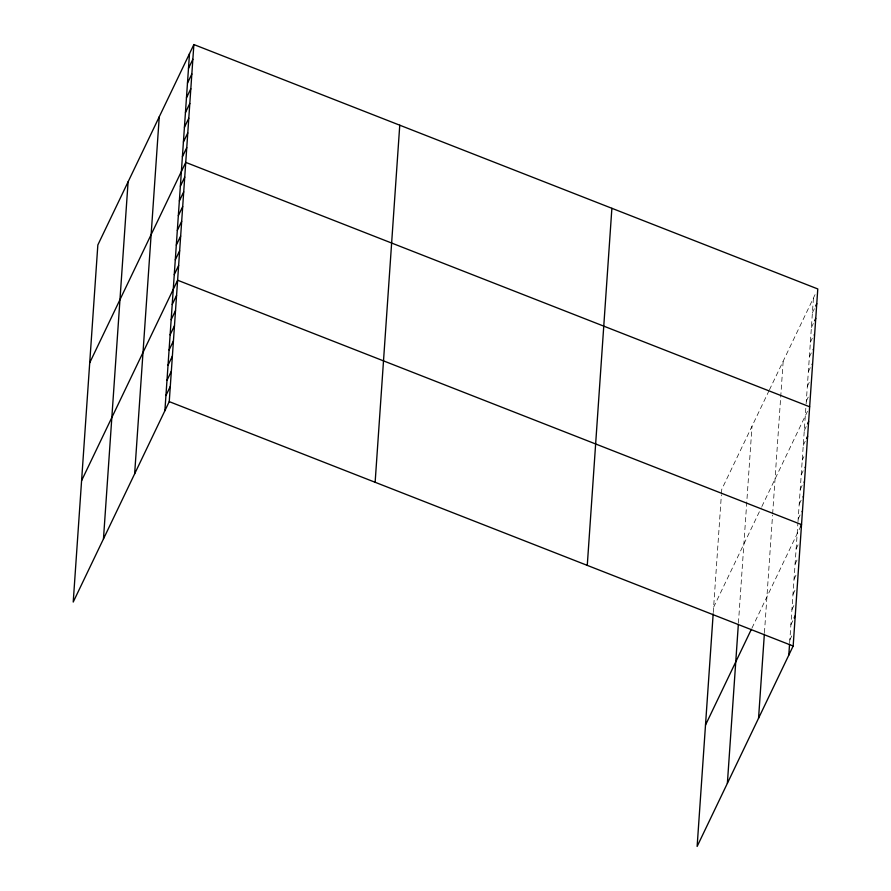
<?xml version="1.0" encoding="UTF-8"?>
<svg xmlns="http://www.w3.org/2000/svg" width="891" height="891" viewBox="0 0 891 891"><rect width="100%" height="100%" fill="white"/><g stroke="black" fill="none" stroke-linecap="round" stroke-linejoin="round"><path stroke-width="0.67" stroke-dasharray="4.46 3.34" d="M713.257 612.562L721.387 494.728M721.476 493.38L721.755 489.371L768.788 391.205M738.427 623.076L752.004 426.232M764.445 632.721L772.553 515.176M772.642 513.829L783.178 361.178M789.66 642.712L797.913 523.006M798.002 521.669L806.032 405.171M806.132 403.823L813.427 298.04M769.39 389.946L815.053 294.631M812.403 312.774L815.677 305.947M811.389 327.498L814.664 320.682M810.376 342.233L814.185 334.27M809.362 356.957L813.171 349.005M808.349 371.692L812.158 363.74M807.324 386.427L809.507 381.871M806.31 401.15L808.493 396.606M713.635 607.205L761.259 507.792M761.861 506.534L807.48 411.33M804.283 430.609L806.455 426.065M803.27 445.344L805.442 440.789M802.245 460.068L803.882 456.66M801.232 474.803L805.052 466.839M800.218 489.527L804.027 481.574M799.205 504.261L803.014 496.298M798.191 518.985L802 511.033M751.937 628.133L800.441 526.893M796.12 548.889L798.303 544.345M795.084 564.07L797.256 559.526M794.037 579.25L796.209 574.695M792.99 594.42L795.162 589.875M791.943 609.6L794.115 605.056M790.896 624.769L793.068 620.225M789.849 639.95L792.021 635.406"/><path stroke-width="1.34" d="M103.467 538.91L128.092 181.831M134.641 473.867L159.255 116.777M164.891 410.729L189.505 53.638M193.87 44.55L97.843 244.969L73.218 602.049L169.245 401.629L193.87 44.55L817.782 288.951L793.157 646.031L697.13 846.45L713.168 613.899M375.133 482.287L399.758 125.197M587.269 565.384L611.883 208.294M727.379 783.312L738.338 624.413M758.553 718.269L764.355 634.102M788.802 655.13L789.56 644.093M188.491 68.373L192.846 59.285M187.478 83.108L191.832 74.009M186.464 97.832L190.819 88.744M185.451 112.567L189.805 103.467M184.426 127.29L188.792 118.202M183.412 142.025L187.767 132.926M182.399 156.749L186.754 147.661M89.713 362.804L185.74 162.385L809.652 406.786M180.372 186.208L184.727 177.12M179.358 200.943L183.713 191.843M178.334 215.667L182.7 206.578M177.32 230.401L181.675 221.302M176.307 245.125L180.661 236.037M175.293 259.86L179.648 250.761M174.28 274.584L178.634 265.496M81.593 480.639L177.621 280.231L801.532 524.621L800.441 526.893M172.208 304.499L176.574 295.4M171.161 319.669L175.527 310.58M170.114 334.849L174.48 325.75M169.078 350.018L173.433 340.93M168.031 365.199L172.386 356.11M166.985 380.379L171.339 371.28M165.938 395.548L170.292 386.46M815.677 305.947L816.769 303.675M814.664 320.682L815.744 318.41M807.547 423.793L808.638 421.521M806.533 438.517L807.625 436.245M705.505 725.04L751.336 629.38M794.159 617.953L795.251 615.681M169.245 401.629L793.157 646.031"/></g></svg>
